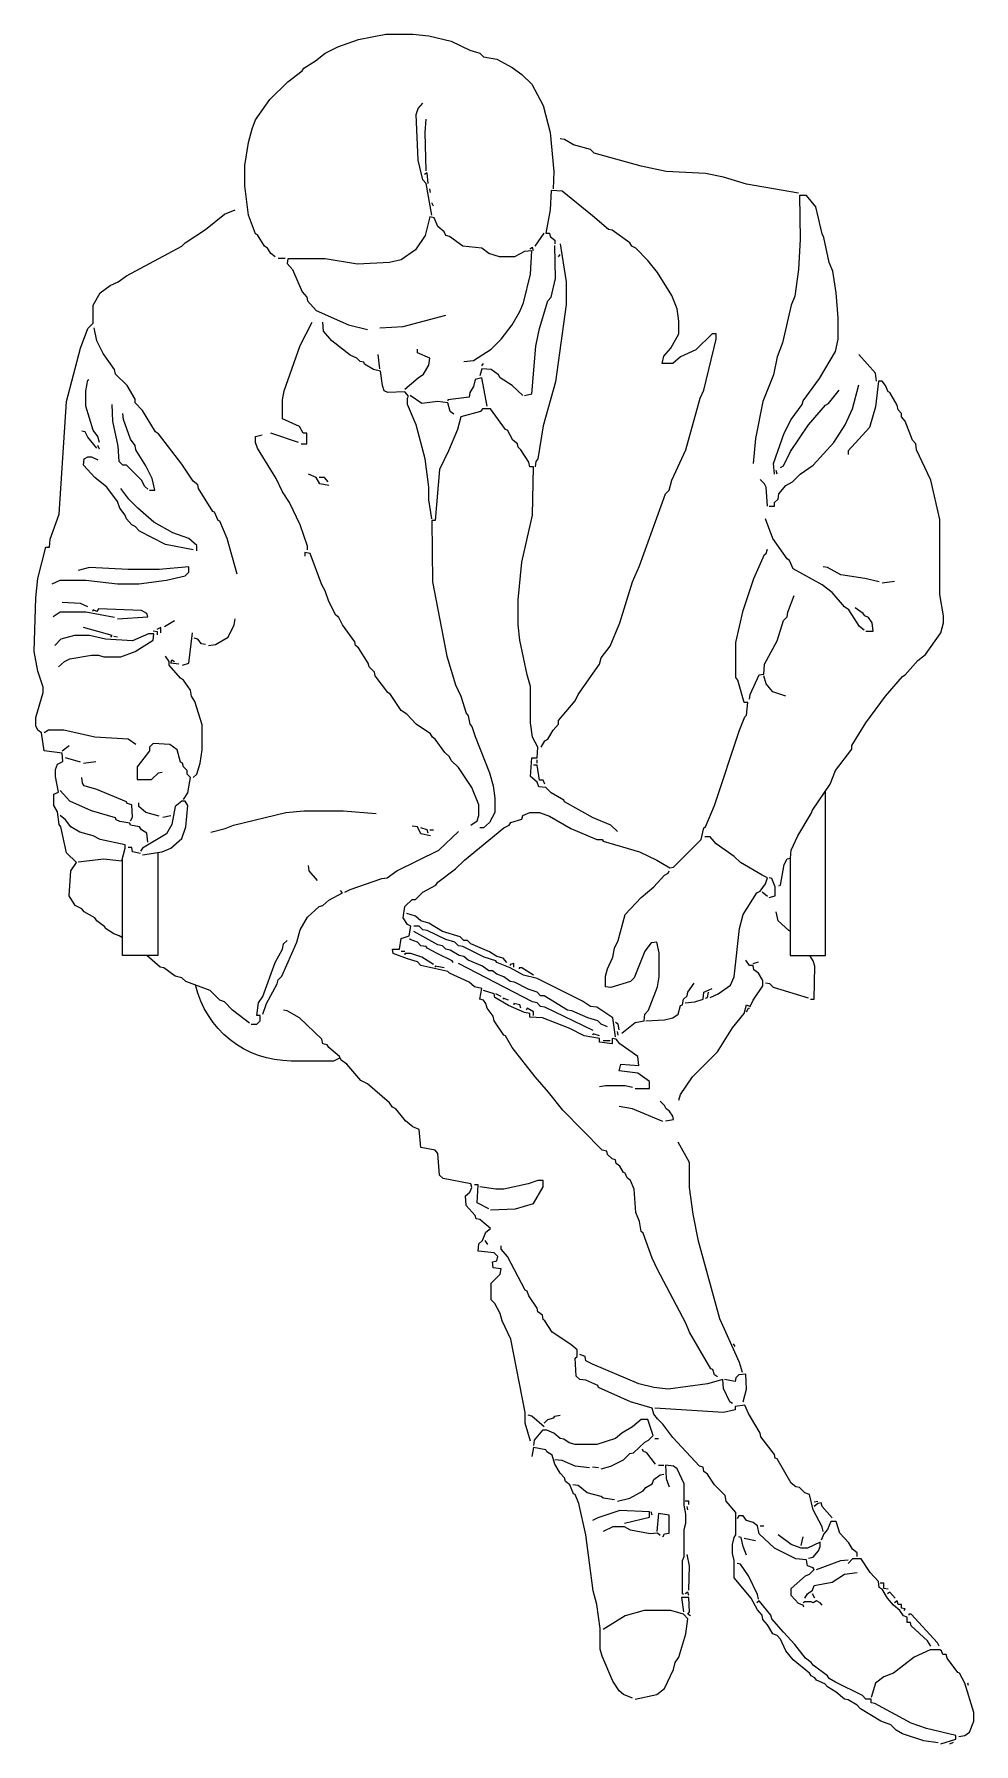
# Model space of a CAD drawing. Extents: x -31 to 35, y -71 to 50.
import ezdxf

# ---------------------------------------------------------------- set-up
doc = ezdxf.new("R2010")
doc.units = 0
doc.header["$LTSCALE"] = 70
doc.header["$MEASUREMENT"] = 0
doc.layers.get('0').update_dxf_attribs({"linetype": 'CONTINUOUS'})
doc.layers.add('7', color=7, linetype='CONTINUOUS')

msp = doc.modelspace()

# ---------------------------------------------------------------- linework, layer by layer
for points in [[(22.349, -8.191), (22.349, -15.113), (24.849, -15.113), (24.849, -3.407)], [(-22.651, -15.113), (-25.151, -15.113), (-25.151, -8.293)], [(-22.651, -7.775), (-22.651, -15.113)], [(-9.674, -22.375), (-10.151, -22.613)]]:
    msp.add_lwpolyline(points)
msp.add_lwpolyline([(-10.151, -22.613), (-13.151, -22.613, -0.3486906), (-19.969, -17.201)], format="xyb")
at = {"layer": '7', "linetype": 'Continuous'}
for points in [[(-14.291, 34.605), (-14.596, 34.859), (-14.85, 35.24), (-15.053, 35.367), (-15.562, 36.18), (-15.689, 36.256), (-16.197, 37.578), (-16.451, 39.66), (-16.451, 41.109), (-16.197, 42.76), (-15.943, 43.726), (-15.689, 44.361), (-14.672, 45.809), (-13.402, 47.08), (-12.385, 47.842), (-12.258, 48.045), (-11.42, 48.554), (-10.734, 49.113), (-9.844, 49.57), (-8.371, 50.078), (-6.414, 50.459), (-4.508, 50.459), (-3.365, 50.332), (-1.764, 49.951), (-0.443, 49.316), (0.269, 49.113), (0.523, 48.859), (1.463, 48.681), (2.556, 48.096), (3.242, 47.588), (3.953, 46.902), (4.766, 45.377), (5.275, 43.472), (5.529, 40.677), (5.478, 39.457)], [(22.935, 39.152), (19.25, 39.787), (17.598, 40.295), (16.328, 40.55), (13.533, 40.677), (11.754, 41.058), (8.4, 41.998), (8.146, 42.252), (6.926, 42.582), (6.291, 42.963), (5.986, 43.014)], [(-3.416, 39.838), (-3.492, 40.6), (-3.67, 40.473)], [(-3.238, 39.203), (-3.289, 39.457)], [(4.639, -0.283), (4.893, 0.174), (5.097, 0.301), (5.478, 0.936), (5.859, 1.368), (5.859, 1.622), (7.053, 3.02), (7.257, 3.477), (8.781, 5.637), (8.908, 6.069), (9.543, 6.908), (10.23, 8.559), (11.119, 11.481), (11.627, 12.625), (13.482, 17.758), (13.736, 18.012), (13.914, 18.723), (14.93, 20.883), (15.947, 24.568), (16.201, 25.127), (17.09, 28.76), (17.09, 29.141), (16.785, 29.141), (15.642, 27.998), (14.549, 27.49), (13.99, 27.032), (13.228, 27.032), (13.355, 27.541), (13.863, 28.125), (14.422, 29.141), (14.422, 30.031), (14.295, 30.92), (13.914, 31.86), (12.898, 33.512), (12.211, 34.35), (11.373, 35.24), (11.068, 35.367), (10.941, 35.621), (9.67, 36.51), (9.416, 36.561), (8.273, 37.527), (6.113, 39.279), (5.351, 39.33), (5.275, 37.959), (4.97, 36.307), (5.224, 36.307), (5.275, 36.053), (5.605, 35.799), (5.605, 35.545)], [(21.232, 19.155), (21.156, 19.918), (21.918, 22.077), (22.426, 23.043), (23.189, 24.11), (23.265, 24.364), (24.434, 25.965), (25.577, 27.871), (25.755, 28.76), (25.755, 30.285), (25.628, 32.064), (25.374, 33.588), (25.12, 34.223), (24.739, 36.002), (24.612, 36.256), (24.18, 38.162), (23.519, 38.975), (23.011, 38.975), (23.062, 35.875), (22.935, 33.715), (22.68, 31.809), (22.426, 31.174), (21.791, 28.506), (21.41, 27.49), (21.156, 26.219), (20.394, 24.314), (19.885, 21.696), (19.707, 19.918)], [(-25.151, -13.852), (-25.395, -13.7), (-25.776, -13.573), (-26.361, -13.192), (-26.412, -13.065), (-26.996, -12.633), (-27.123, -12.429), (-27.885, -11.997), (-28.063, -11.794), (-28.521, -11.54), (-28.953, -10.854), (-28.826, -9.075), (-28.445, -8.491), (-29.156, -7.805), (-29.537, -5.95), (-29.664, -5.772), (-29.791, -4.883), (-30.045, -4.425), (-30.045, -3.612), (-29.715, -3.485), (-29.918, -2.367), (-29.918, -1.859), (-29.791, -1.478), (-29.41, -1.3), (-29.461, -0.715), (-30.731, -0.537), (-30.935, 0.733), (-31.189, 0.936), (-31.316, 1.241), (-31.316, 1.826), (-30.808, 3.604), (-30.808, 3.986), (-31.189, 5.129), (-31.443, 6.527), (-31.316, 10.338), (-31.189, 11.736), (-30.604, 13.946), (-30.35, 13.946), (-30.299, 14.531), (-29.664, 16.309), (-29.156, 24.314), (-28.14, 28.125), (-27.631, 29.523), (-27.25, 29.904), (-27.25, 31.174), (-26.742, 32.064), (-26.031, 32.572), (-25.472, 32.826), (-24.887, 33.258), (-20.949, 35.367), (-20.694, 35.621), (-19.246, 36.561), (-17.899, 37.654), (-17.137, 37.959)], [(-3.035, 38.213), (-3.162, 38.467)], [(4.08, 35.037), (4.004, 35.291), (3.826, 35.164)], [(4.207, 35.367), (4.843, 36.307)], [(-14.088, 34.528), (-13.58, 34.528)], [(5.859, 34.605), (5.986, 34.782)], [(-17.01, 12.04), (-17.721, 14.581), (-18.23, 15.801), (-18.357, 15.852), (-18.611, 16.436), (-18.738, 16.487), (-19.754, 18.139), (-19.805, 18.393), (-20.135, 18.647), (-20.949, 19.867), (-22.6, 22.027), (-22.803, 22.154), (-23.744, 23.678), (-24.252, 24.237), (-24.252, 24.491), (-24.836, 25.457), (-25.649, 26.27), (-25.726, 26.6), (-26.539, 27.744), (-26.996, 28.633), (-27.174, 29.573)], [(-12.436, 21.315), (-12.055, 21.315), (-12.055, 22.077), (-12.309, 22.077), (-12.563, 22.535), (-13.783, 23.094), (-13.783, 24.441), (-13.656, 25.076), (-12.512, 28.303), (-11.674, 29.955)], [(-6.846, 26.651), (-6.973, 27.668)], [(0.396, 26.855), (0.523, 27.032)], [(28.499, 25.762), (28.423, 26.346), (27.229, 27.668)], [(21.537, -10.142), (21.664, -10.092), (21.918, -8.618), (22.121, -8.237), (22.375, -8.186), (22.426, -7.601), (22.884, -6.585), (23.849, -5.01), (23.925, -4.756), (25.196, -2.901), (25.577, -1.935), (26.721, -0.41), (26.721, -0.156), (27.737, 1.445), (29.135, 3.35), (30.329, 4.748), (30.532, 4.875), (31.421, 5.891), (31.98, 6.323), (33.073, 7.848), (33.251, 8.559), (33.251, 9.068), (32.997, 10.592), (32.997, 15.928), (32.362, 18.723), (31.345, 20.883), (31.294, 21.315), (31.04, 21.569), (30.532, 22.916), (30.278, 23.221), (30.278, 23.475), (30.024, 23.729), (29.948, 24.059), (29.439, 24.949), (29.312, 25), (29.135, 25.457), (28.88, 25.762), (28.626, 25.762), (28.423, 23.932), (27.991, 22.459), (26.466, 20.807), (26.466, 20.553)], [(-12.004, 13.768), (-12.004, 14.022), (-12.512, 15.547), (-13.275, 17.122), (-13.783, 17.885), (-14.215, 18.85), (-15.562, 21.01), (-15.689, 21.391), (-15.689, 21.823), (-15.231, 21.95)], [(20.724, 16.868), (20.648, 18.215), (20.521, 18.469), (20.216, 18.774)], [(21.41, 19.155), (21.359, 19.409)], [(-0.366, -5.823), (0.066, -5.518), (0.193, -5.137), (0.193, -4.374), (-0.316, -3.155), (-1.256, -1.732), (-1.764, -1.224), (-1.891, -0.969), (-2.221, -0.665), (-2.907, 0.301), (-3.111, 0.428), (-3.238, 0.682), (-4.254, 1.368), (-4.94, 2.08), (-5.321, 2.334), (-6.084, 3.477), (-6.287, 3.604), (-7.176, 4.799), (-7.227, 5.053), (-7.608, 5.434), (-7.685, 5.688), (-8.371, 6.781), (-8.574, 6.958), (-8.625, 7.213), (-9.514, 8.432), (-9.768, 8.94), (-9.971, 9.118), (-10.48, 10.084), (-10.734, 10.846), (-10.988, 11.278), (-11.801, 13.514), (-12.182, 13.565), (-12.182, 13.311)], [(28.88, 11.405), (29.77, 11.532)], [(-27.631, 9.703), (-28.14, 9.957), (-29.461, 10.008)], [(-22.168, 8.305), (-21.457, 8.737)], [(-19.043, 6.958), (-18.535, 7.035), (-17.645, 7.543), (-17.213, 8.432), (-17.137, 8.864)], [(-22.676, 7.721), (-22.676, 7.924), (-22.981, 7.975)], [(-22.422, 7.848), (-22.422, 8.229), (-22.727, 8.102)], [(-20.898, 5.561), (-20.44, 5.688), (-20.186, 7.848)], [(-19.246, 7.035), (-19.551, 7.086), (-19.805, 7.416), (-20.059, 7.467)], [(-20.135, -2.443), (-19.881, -2.189), (-19.627, -1.427), (-19.5, -0.461), (-19.5, 1.317), (-20.008, 2.969), (-20.262, 3.35), (-20.313, 3.782), (-20.822, 4.494), (-21.025, 4.621), (-21.838, 5.561), (-21.838, 5.815), (-22.092, 6.196)], [(-21.152, 5.637), (-21.711, 5.688), (-21.66, 5.942), (-21.457, 5.815)], [(22.045, 3.35), (21.105, 3.655), (20.648, 4.24), (20.47, 4.799)], [(-24.201, -0.08), (-24.76, 0.301), (-27.123, 0.428), (-29.334, 0.936), (-30.426, 0.936), (-30.731, 0.733)], [(-29.461, -0.537), (-28.953, -0.156)], [(-28.14, -1.351), (-29.207, -1.046)], [(-20.822, -3.993), (-20.517, -3.536), (-20.313, -2.443), (-20.567, -2.189), (-20.567, -1.935), (-20.822, -1.681), (-20.898, -1.427), (-21.025, -1.351), (-21.279, -0.461), (-21.787, -0.08), (-22.981, -0.029), (-23.235, -0.283), (-23.235, -0.537), (-24.125, -1.681), (-24.125, -2.57), (-23.108, -2.57), (-22.6, -2.113), (-22.346, -2.062)], [(4.334, -1.427), (4.334, -1.173)], [(-27.936, -1.427), (-27.047, -1.3)], [(4.893, -2.901), (4.766, -2.621), (4.512, -2.621), (4.334, -1.554), (4.08, -1.554)], [(-23.363, -7.042), (-23.439, -6.407), (-23.82, -6.153), (-23.947, -5.95), (-24.582, -5.823), (-24.633, -5.696), (-25.344, -5.569), (-25.599, -5.442), (-25.649, -5.315), (-27.377, -4.806), (-28.902, -4.12), (-29.588, -3.358)], [(-24.582, -5.518), (-24.455, -5.264), (-24.506, -4.374), (-24.836, -4.298), (-24.887, -4.171), (-26.996, -3.282), (-27.885, -3.028), (-28.013, -2.85), (-28.063, -2.443)], [(-22.549, -5.187), (-23.49, -4.933), (-23.998, -4.501), (-23.998, -4.247)], [(-28.317, -8.44), (-26.488, -8.237), (-25.217, -8.364), (-24.963, -7.474), (-24.963, -7.22), (-26.742, -6.839), (-27.25, -6.585), (-28.19, -6.331), (-28.826, -5.95), (-29.207, -5.442), (-29.588, -5.137)], [(-22.295, -5.264), (-21.711, -5.137)], [(-3.238, -6.585), (-3.924, -6.458), (-4.178, -5.95), (-4.559, -5.899)], [(-3.416, -6.407), (-3.492, -6.153), (-3.924, -6.026)], [(-9.336, -10.6), (-8.955, -10.397), (-6.719, -9.634), (-6.338, -9.583), (-5.652, -9.075), (-2.653, -7.601), (-1.256, -6.28)], [(-3.289, -6.153), (-3.035, -6.153)], [(16.658, -18.096), (17.217, -17.842), (18.107, -17.206), (18.361, -16.622), (18.742, -13.192), (18.996, -12.175), (19.962, -10.651), (20.216, -10.524), (20.597, -10.015), (20.724, -9.583), (20.343, -9.38), (18.818, -8.491), (18.361, -8.059), (17.09, -7.169), (16.658, -6.661), (16.277, -6.661)], [(-23.871, -7.856), (-24.455, -7.728), (-24.506, -7.424), (-24.76, -7.424)], [(10.357, -20.637), (11.322, -19.874), (11.957, -19.747), (12.008, -19.29), (12.262, -18.985), (12.898, -17.333), (13.025, -16.622), (13.025, -14.92), (12.847, -14.157), (12.466, -14.208), (12.008, -14.792), (11.246, -16.698), (10.992, -16.952), (9.594, -17.384), (9.213, -17.333), (9.213, -16.571), (9.34, -16.063), (9.721, -15.224), (9.848, -14.589), (10.102, -14.03), (10.611, -12.175), (11.754, -10.981), (12.643, -10.219), (13.406, -9.38), (13.66, -9.253), (13.736, -9.075)], [(20.851, -10.981), (21.283, -10.854), (21.283, -10.219), (21.029, -9.634), (20.851, -9.583)], [(-15.18, -19.29), (-14.926, -18.528), (-14.164, -17.13), (-14.088, -16.825), (-13.834, -16.571), (-12.767, -14.157), (-12.512, -13.268), (-12.004, -12.379), (-11.166, -11.616), (-10.912, -11.54), (-10.48, -11.159), (-9.514, -10.651), (-9.641, -10.473)], [(20.724, -10.905), (20.343, -10.6)], [(2.175, -15.606), (1.92, -15.301), (1.463, -15.174), (0.955, -14.843), (-0.366, -14.284), (-0.621, -14.03), (-0.875, -14.03), (-1.129, -13.776), (-2.399, -13.395), (-3.365, -12.81), (-3.924, -12.633), (-4.305, -12.302), (-4.94, -12.124)], [(22.349, -13.369), (22.248, -13.319), (21.486, -12.633), (21.359, -11.997)], [(9.925, -20.891), (9.721, -19.544), (8.578, -18.782), (8.146, -18.731), (7.561, -18.35), (4.334, -16.749), (3.369, -16.495), (2.429, -15.987), (1.463, -15.606), (1.412, -15.479), (0.574, -15.224), (-0.951, -14.462), (-1.256, -14.411), (-1.51, -14.157), (-2.145, -13.954), (-3.492, -13.319), (-3.797, -13.268), (-4.051, -13.014), (-4.432, -13.014)], [(-15.994, -20.002), (-15.612, -20.002), (-15.358, -19.747), (-15.358, -19.366), (-15.612, -19.366), (-15.485, -18.477), (-15.18, -18.02), (-14.291, -15.606), (-13.783, -14.665), (-13.707, -14.284), (-13.453, -14.03)], [(-16.121, -19.925), (-17.34, -18.985), (-17.899, -18.401), (-18.23, -18.274), (-18.916, -17.588), (-20.644, -16.952), (-20.949, -16.698), (-21.406, -16.571), (-22.219, -15.987), (-22.473, -15.936), (-23.43, -15.113)], [(-5.321, -14.792), (-5.067, -14.792)], [(2.683, -15.936), (2.683, -15.682), (2.429, -15.733), (2.429, -15.809)], [(14.422, -25.388), (14.549, -25.007), (15.388, -23.737), (17.166, -21.958), (18.234, -20.256), (19.072, -19.239), (19.25, -18.604), (19.504, -18.731), (19.707, -18.274), (20.394, -17.257), (20.394, -16.876), (20.089, -16.368), (19.758, -16.114), (19.707, -15.809), (19.453, -15.809), (19.199, -15.428)], [(19.707, -15.682), (20.089, -15.555)], [(23.798, -18.223), (24.053, -18.223), (24.103, -15.86), (23.976, -15.479), (23.734, -15.113)], [(-2.272, -15.987), (-2.907, -15.86), (-2.907, -15.936)], [(4.08, -16.495), (3.242, -15.987), (3.064, -15.987), (3.064, -16.063)], [(1.793, -18.02), (1.412, -17.842)], [(2.302, -18.274), (1.92, -18.147), (1.92, -18.223)], [(12.084, -19.747), (13.406, -19.671), (13.99, -19.544), (14.371, -19.29), (14.549, -18.655), (14.676, -18.604), (14.752, -18.223), (15.007, -17.969), (15.057, -17.715), (15.515, -17.079)], [(14.88, -18.477), (15.566, -18.401), (16.15, -18.223), (16.201, -17.715), (16.785, -17.461)], [(16.328, -18.147), (16.455, -18.096), (16.531, -17.715)], [(23.646, -18.147), (21.156, -17.384), (20.902, -17.13), (20.597, -17.079)], [(3.877, -49.655), (3.496, -48.384), (3.496, -47.622), (2.479, -42.413), (1.844, -41.092), (1.717, -40.584), (1.336, -39.872), (1.082, -39.618), (1.082, -38.424), (1.717, -37.789), (1.793, -37.407), (1.209, -37.331), (1.158, -36.899), (1.463, -36.823), (1.539, -36.518), (1.285, -36.264), (0.142, -36.137), (0.193, -35.629), (0.447, -35.375), (0.701, -34.79), (1.031, -34.536), (0.269, -33.901), (0.015, -33.85), (-0.062, -33.596), (-0.697, -32.884), (-0.748, -32.198), (-0.443, -31.944), (-0.316, -31.614), (-0.366, -31.36), (-2.348, -30.979), (-2.603, -30.725), (-2.73, -29.2), (-2.907, -28.946), (-3.924, -28.768), (-4.051, -27.497), (-4.508, -27.294), (-5.016, -26.862), (-5.703, -26.024), (-5.957, -25.897), (-6.16, -25.592), (-7.735, -24.245), (-8.193, -23.991), (-9.209, -22.847), (-9.59, -22.543), (-9.717, -22.288), (-10.48, -21.653), (-10.607, -21.45), (-10.912, -21.399), (-10.988, -21.069), (-12.563, -19.544), (-13.453, -19.036), (-13.707, -18.985)], [(3.191, -18.858), (3.115, -18.604), (2.683, -18.528), (2.683, -18.604)], [(4.08, -19.366), (4.08, -19.112), (3.623, -18.858), (3.572, -18.985)], [(19.25, -19.112), (19.377, -18.858), (19.453, -18.858)], [(10.179, -20.383), (10.102, -20.002), (9.925, -19.874)], [(10.102, -20.764), (10.052, -20.51)], [(8.781, -20.815), (8.324, -20.688), (8.273, -20.764)], [(9.035, -21.145), (9.543, -21.145)], [(13.482, -26.862), (14.041, -26.786), (13.99, -26.532), (13.736, -26.151), (13.533, -26.024), (13.406, -25.77), (13.101, -25.465)], [(18.945, -44.776), (18.742, -44.065), (17.344, -40.965), (15.82, -35.425), (15.439, -33.52), (15.184, -31.614), (15.184, -29.835), (14.371, -28.387)], [(0.904, -33.138), (0.066, -32.707), (0.142, -31.436), (-0.112, -31.436)], [(0.828, -35.679), (0.65, -35.375)], [(32.87, -71.126), (31.853, -70.999), (30.329, -70.491), (29.897, -70.237), (29.516, -69.856), (28.804, -69.602), (27.356, -68.712), (27.102, -68.458), (26.466, -68.077), (26.212, -68.026), (25.628, -67.518), (24.993, -67.137), (24.815, -66.934), (24.23, -66.68), (24.103, -66.502), (23.849, -66.375), (23.722, -66.171), (22.553, -65.231), (22.045, -64.596), (21.664, -63.758), (21.41, -63.503), (21.105, -63.376), (20.724, -62.741), (20.394, -62.36), (20.343, -62.055), (20.012, -61.674), (19.58, -60.835), (18.361, -59.387), (18.361, -58.167), (18.234, -57.659), (18.234, -57.024), (18.361, -56.516), (18.488, -56.338), (18.488, -54.737), (17.802, -53.924), (17.725, -53.543), (16.963, -52.78), (16.455, -52.018), (16.201, -51.815), (16.15, -51.51), (15.896, -51.434), (13.99, -49.401), (13.279, -48.461), (12.898, -48.08), (12.643, -47.749), (12.516, -47.317), (10.992, -46.86), (8.705, -45.843), (8.654, -45.716), (7.816, -45.335), (7.384, -45.284), (7.129, -45.03), (7.053, -43.76), (7.18, -43.633), (7.18, -43.175), (6.748, -42.794), (5.402, -41.905), (4.893, -41.092), (4.766, -41.016), (4.716, -40.711), (4.385, -40.457), (4.334, -40.202), (3.75, -39.313), (3.623, -38.983), (3.496, -38.932), (2.225, -36.518), (1.793, -36.01), (1.793, -35.756)], [(18.437, -42.921), (18.31, -42.743)], [(18.996, -46.86), (19.25, -45.971), (19.199, -44.903), (18.691, -44.954), (18.488, -45.157), (18.437, -45.412), (17.675, -45.284)], [(24.688, -56.084), (24.612, -55.753), (23.976, -54.559), (23.722, -53.466), (23.392, -53.339), (23.011, -52.958), (22.757, -52.907), (22.426, -52.653), (21.41, -50.925), (21.283, -50.875), (21.232, -50.621), (20.266, -49.35), (20.216, -49.096), (19.377, -47.698), (19.123, -47.114), (18.437, -47.19), (18.437, -47.444), (17.598, -47.622), (12.72, -47.317)], [(4.843, -48.639), (3.953, -47.876), (3.699, -47.825)], [(4.843, -48.384), (5.097, -48.13), (5.529, -48.003), (5.605, -47.876), (5.986, -47.825)], [(12.72, -49.477), (12.974, -49.477)], [(11.119, -67.95), (10.484, -67.696), (10.179, -67.442), (9.721, -66.756), (8.959, -64.977), (8.832, -64.469), (8.832, -62.995), (8.578, -61.293), (8.324, -60.327), (7.816, -56.338), (7.307, -54.102), (7.053, -53.466), (6.926, -53.416), (6.672, -52.78), (6.367, -52.526), (6.291, -52.272), (5.986, -51.942), (5.605, -51.307), (5.402, -50.671), (5.02, -50.417), (4.97, -50.29), (4.08, -50.112), (3.953, -50.748)], [(8.07, -51.561), (7.053, -51.434), (6.113, -51.053), (5.605, -51.002)], [(12.771, -51.307), (12.135, -50.494), (11.881, -50.366), (11.83, -50.239)], [(8.705, -51.561), (8.273, -51.51)], [(10.052, -53.924), (10.941, -53.721), (11.881, -53.212), (12.084, -52.958), (12.516, -52.704), (12.643, -52.399), (13.101, -52.069), (13.355, -52.018)], [(12.974, -51.383), (13.355, -51.383)], [(14.752, -60.581), (14.676, -60.53), (14.676, -58.167), (14.803, -57.862), (14.803, -55.957), (14.93, -55.499), (14.93, -54.864), (14.803, -54.229), (14.803, -52.704), (14.295, -51.637), (14.041, -51.434), (13.482, -51.383), (13.533, -52.323), (13.736, -52.907)], [(9.848, -53.848), (9.035, -53.721), (8.908, -53.594), (7.892, -53.339), (7.257, -52.831), (6.875, -52.78)], [(15.134, -54.178), (15.134, -53.924), (14.88, -53.924)], [(15.057, -54.559), (15.007, -54.305)], [(24.053, -53.975), (24.307, -53.924)], [(25.323, -55.118), (24.612, -54.305), (24.561, -54.051), (24.307, -54.102), (24.053, -54.305)], [(20.216, -55.703), (20.47, -55.703)], [(27.102, -57.862), (27.102, -57.608), (26.771, -57.354), (26.517, -56.897), (25.882, -56.211), (25.628, -55.372), (25.247, -55.372), (24.993, -55.957), (24.739, -56.262), (24.561, -56.719)], [(19.25, -57.786), (18.996, -57.151), (18.869, -56.516), (18.691, -56.465)], [(19.885, -56.77), (19.072, -56.592)], [(23.138, -57.1), (23.265, -56.465)], [(15.134, -60.276), (15.184, -58.548), (15.007, -57.735)], [(20.089, -60.912), (20.012, -60.581), (19.377, -59.26), (18.818, -58.421), (18.564, -58.371)], [(32.362, -64.266), (32.108, -63.885), (30.964, -62.817), (30.913, -62.563), (30.659, -62.563), (30.659, -62.182), (30.405, -62.106), (30.151, -61.725), (29.694, -61.344), (29.262, -60.835), (28.88, -60.2), (28.677, -60.073), (28.626, -59.641), (28.042, -59.006), (27.407, -58.04), (26.771, -58.04), (26.466, -58.371)], [(15.261, -62.106), (15.057, -61.979), (15.184, -61.801), (15.134, -60.785), (14.625, -60.785), (14.752, -61.801)], [(15.134, -60.658), (15.057, -60.403), (14.88, -60.53)], [(29.312, -60.2), (29.007, -60.149), (29.007, -59.768), (28.753, -59.768)], [(29.821, -60.835), (29.439, -60.403), (29.262, -60.53)], [(11.322, -68.026), (12.847, -67.696), (13.406, -67.264), (14.041, -65.917), (14.168, -65.409), (14.422, -65.028), (14.93, -63.376), (15.057, -62.309), (14.752, -61.979), (13.863, -61.725), (11.957, -61.725), (10.611, -62.106), (9.035, -63.071)], [(30.456, -61.725), (30.532, -61.598), (30.278, -61.547), (30.278, -61.293), (30.024, -61.293), (29.948, -61.039), (29.77, -61.166)], [(32.946, -64.266), (32.819, -64.012), (30.964, -61.979), (30.786, -61.979), (30.786, -62.055)], [(35.03, -67.061), (34.979, -66.883)], [(33.708, -71.203), (33.962, -71.076)]]:
    msp.add_lwpolyline(points, dxfattribs=at)
at = {"layer": '7', "color": 5, "linetype": 'Continuous'}
for points in [[(-3.162, 37.578), (-3.543, 39.838), (-3.797, 40.092), (-4.127, 41.49), (-4.254, 44.742), (-4.127, 45.174), (-3.797, 45.555)], [(-3.543, 40.727), (-3.619, 43.472), (-3.543, 44.412)], [(-0.875, 27.159), (-0.189, 27.236), (1.082, 28.049), (1.793, 28.76), (2.556, 29.777), (3.115, 30.717), (3.369, 31.352), (3.877, 33.385), (3.953, 35.037), (3.445, 34.986), (2.734, 34.605), (1.666, 34.605), (0.904, 34.859), (0.396, 35.24), (-0.951, 35.367), (-1.891, 36.053), (-2.145, 36.129), (-2.272, 36.383), (-2.73, 36.764), (-2.984, 37.4), (-3.289, 37.45), (-3.619, 36.129), (-4.305, 35.113), (-5.321, 34.401), (-6.16, 34.223), (-8.447, 34.096), (-10.734, 34.478), (-13.402, 34.478), (-13.453, 34.147), (-13.071, 33.715), (-12.385, 32.114), (-12.055, 31.733), (-12.004, 31.479), (-11.369, 30.793), (-9.082, 29.777), (-7.735, 29.446)], [(3.445, 24.745), (3.953, 24.873), (4.258, 28.252), (4.512, 29.523), (5.097, 31.479), (5.351, 31.733), (5.656, 33.08), (5.605, 35.418)], [(5.986, 35.545), (6.418, 32.826), (6.418, 31.225), (5.656, 25.711), (4.766, 22.586), (4.385, 20.248), (4.258, 20.045), (4.207, 19.663)], [(-6.846, 29.573), (-5.194, 29.65), (-2.145, 30.463)], [(-3.162, 15.979), (-3.365, 17.326), (-3.365, 18.215), (-3.619, 20.248), (-4.254, 22.662), (-4.889, 24.11), (-4.889, 24.568), (-4.813, 24.695), (-5.067, 25), (-6.287, 24.949), (-6.541, 25.076), (-6.668, 25.457), (-6.795, 26.473), (-7.303, 26.6), (-7.939, 26.982), (-7.989, 27.109), (-8.244, 27.159), (-8.498, 27.414), (-8.955, 27.617), (-10.276, 28.633), (-10.861, 29.319), (-10.912, 29.955)], [(-5.067, 25.203), (-4.127, 26.016), (-3.746, 26.27), (-3.365, 26.905), (-3.289, 27.414), (-4.178, 27.795), (-4.178, 28.049)], [(-26.793, 21.391), (-26.92, 21.823), (-27.25, 22.281), (-27.758, 23.983), (-27.758, 25.076), (-27.631, 25.838), (-27.555, 25.889)], [(0.777, 23.983), (0.396, 26.016), (-0.062, 25.889), (-0.189, 25.381), (-0.443, 24.949), (-0.494, 24.618), (-2.018, 24.441), (-2.018, 24.364)], [(3.318, 24.745), (2.556, 25.457), (1.717, 26.016), (1.59, 26.219), (1.082, 26.6), (0.396, 26.651), (0.269, 26.143)], [(-1.586, 23.424), (-1.84, 23.602), (-2.018, 24.237), (-2.73, 24.314), (-3.873, 24.186), (-4.686, 24.745)], [(20.851, 16.868), (21.232, 16.868), (21.232, 17.122), (21.486, 17.377), (21.537, 17.758), (22.045, 18.342), (22.503, 18.596), (23.062, 19.155), (23.976, 19.791), (25.45, 21.391), (26.263, 22.662), (26.771, 23.805), (27.229, 25.508)], [(21.664, 19.613), (21.867, 19.74), (22.375, 20.756), (23.646, 22.662), (24.866, 24.059), (25.069, 24.186), (25.831, 25.127)], [(-23.363, 18.088), (-23.566, 18.266), (-23.82, 18.723), (-24.887, 19.791), (-25.141, 19.791), (-25.395, 20.045), (-25.472, 21.137), (-25.853, 22.916), (-25.904, 24.11)], [(-23.235, 18.012), (-22.854, 18.012), (-23.058, 18.85), (-23.49, 19.74), (-24.201, 20.883), (-24.252, 21.188), (-24.582, 21.645), (-25.09, 23.043), (-25.141, 23.475)], [(10.052, -6.28), (9.594, -5.823), (8.324, -5.315), (6.291, -4.171), (6.24, -4.044), (5.351, -3.536), (4.97, -3.155), (4.461, -3.104), (4.334, -2.774), (3.877, -2.367), (3.953, -1.046), (4.334, -1.046), (4.385, -0.283), (4.004, 0.428), (3.877, 1.445), (3.877, 4.036), (3.623, 4.875), (3.115, 7.34), (2.988, 8.432), (2.988, 10.211), (3.242, 12.879), (4.004, 16.233), (4.08, 19.663), (3.826, 19.663), (3.75, 19.994), (3.191, 20.883), (2.988, 21.061), (2.937, 21.315), (2.607, 21.569), (2.225, 22.281), (2.098, 22.332), (1.031, 23.805), (0.447, 23.805), (0.32, 23.602), (-1.078, 23.221), (-1.332, 22.332), (-1.967, 20.807), (-2.603, 19.486), (-2.907, 15.852), (-3.162, 15.852), (-3.111, 11.481), (-2.094, 6.196), (-1.459, 4.163), (-1.078, 3.35), (-0.697, 2.131), (-0.57, 1.953), (-0.443, 1.368), (-0.316, 1.19), (-0.062, 0.479), (0.955, -2.113), (1.209, -3.028), (1.336, -3.917), (1.336, -4.933), (0.955, -5.645), (0.523, -6.026), (0.269, -6.026)], [(-26.996, 21.01), (-27.631, 21.773), (-27.809, 22.154), (-28.063, 22.204)], [(-12.639, 21.391), (-14.596, 22.077)], [(-26.793, 20.934), (-26.92, 21.188)], [(-20.135, 13.768), (-22.092, 14.15), (-23.947, 15.09), (-24.252, 15.42), (-24.506, 15.547), (-24.887, 15.979), (-24.963, 16.233), (-25.344, 16.741), (-25.522, 17.199), (-26.285, 18.215), (-27.123, 18.901), (-27.936, 19.791), (-27.885, 20.248), (-27.631, 20.375), (-27.377, 20.375), (-26.92, 20.172)], [(-10.48, 18.342), (-11.115, 18.469), (-11.369, 18.901), (-11.928, 19.155)], [(-10.53, 18.596), (-10.785, 18.901), (-11.166, 18.901)], [(-19.881, 13.692), (-19.881, 14.073), (-20.44, 14.581), (-21.584, 14.963), (-22.931, 15.725), (-24.074, 16.741), (-24.709, 17.377), (-25.268, 18.139)], [(27.61, 8.051), (27.28, 8.305), (26.517, 9.499), (26.212, 9.703), (25.323, 10.719), (24.612, 11.278), (22.553, 12.422), (22.299, 13.006), (22.121, 13.133), (21.105, 14.581), (20.597, 15.979)], [(17.166, -45.081), (16.963, -44.954), (16.836, -44.573), (16.709, -44.522), (15.184, -41.905), (14.93, -41.27), (12.898, -37.458), (12.516, -36.645), (11.881, -34.866), (11.754, -34.739), (11.627, -34.028), (11.373, -33.393), (11.246, -31.741), (10.992, -31.106), (10.738, -30.928), (10.611, -30.597), (10.484, -30.547), (10.23, -30.089), (9.975, -29.911), (9.925, -29.657), (9.67, -29.581), (9.34, -29.276), (9.289, -29.022), (8.959, -28.946), (6.164, -26.1), (5.148, -24.829), (4.207, -23.737), (2.556, -21.653), (2.098, -20.815), (1.971, -20.764), (1.285, -19.747), (1.209, -19.417), (0.777, -18.858), (0.701, -18.528), (0.523, -18.274), (0.269, -18.223), (0.396, -17.461), (-0.112, -17.333), (-0.494, -17.003), (-1.891, -16.368), (-2.018, -16.241), (-3.924, -15.809), (-4.178, -15.555), (-4.889, -15.351), (-5.906, -14.97), (-5.957, -14.665), (-5.448, -14.665), (-5.321, -13.903), (-4.762, -13.7), (-4.635, -13.014), (-4.889, -12.887), (-5.194, -12.429), (-5.067, -11.616), (-4.559, -11.108), (-4.305, -11.108), (-3.797, -10.6), (-2.857, -10.092), (-2.73, -9.888), (-1.459, -8.948), (-0.824, -8.313), (1.971, -6.026), (2.352, -5.823), (2.479, -5.645), (3.242, -5.391), (3.318, -5.137), (3.826, -4.933), (4.512, -4.933), (5.224, -5.187), (6.748, -6.077), (8.578, -6.839), (8.959, -6.839), (9.035, -6.966), (11.627, -7.728), (12.847, -8.313), (13.787, -8.872), (14.041, -8.821), (16.023, -6.839), (16.201, -6.026), (16.328, -5.95), (16.963, -4.425), (18.742, 0.936), (19.123, 1.876), (19.25, 2.004), (19.326, 2.893), (19.072, 2.893), (18.615, 4.494), (18.488, 4.672), (18.488, 7.162), (18.996, 9.449), (19.758, 11.736), (20.521, 13.438), (20.648, 13.514), (20.724, 13.819)], [(-30.172, 11.354), (-29.588, 11.609), (-27.758, 11.609), (-25.522, 11.354), (-23.998, 11.354), (-22.041, 11.609), (-20.694, 11.913), (-20.44, 12.168), (-20.44, 12.549), (-22.549, 12.371), (-24.76, 12.371), (-27.504, 12.498), (-28.317, 12.295)], [(28.677, 11.481), (27.661, 11.736), (25.958, 11.99), (24.993, 12.498), (24.688, 12.549)], [(19.453, 3.147), (19.504, 3.477), (20.139, 4.875), (20.47, 4.926), (20.521, 5.637), (21.41, 7.289), (21.867, 8.737), (22.121, 8.991), (22.172, 9.322), (22.63, 10.516)], [(-25.726, 8.94), (-27.758, 9.322), (-29.588, 9.322), (-30.096, 8.991)], [(-25.522, 8.864), (-23.363, 8.991), (-23.439, 9.245), (-23.82, 9.449), (-26.869, 9.576), (-26.996, 9.372), (-27.25, 9.499), (-27.301, 9.372)], [(27.737, 7.975), (28.245, 7.975), (28.169, 8.559), (27.915, 8.94), (27.661, 9.068), (27.534, 9.245), (26.975, 9.627)], [(-29.715, 5.434), (-29.283, 5.815), (-28.902, 6.018), (-27.377, 6.272), (-26.869, 6.272), (-26.488, 6.145), (-25.268, 6.145), (-24.252, 6.527), (-22.981, 7.34), (-22.931, 7.797), (-23.312, 7.797), (-24.455, 7.289), (-26.361, 7.416), (-27.504, 7.67), (-28.572, 7.67), (-29.537, 7.416), (-29.969, 6.958)], [(-25.98, 7.543), (-25.904, 7.67), (-27.936, 8.229)], [(-25.522, 7.543), (-25.776, 7.594)], [(-23.744, -7.932), (-22.346, -7.728), (-21.711, -7.474), (-20.949, -6.788), (-20.644, -5.95), (-20.517, -4.425), (-20.694, -4.12), (-20.949, -4.12), (-21.406, -4.501), (-21.66, -5.772), (-22.041, -6.458), (-23.744, -7.474), (-23.871, -7.678)], [(-18.865, -6.331), (-17.849, -6.077), (-17.264, -5.823), (-13.529, -4.933), (-12.258, -4.806), (-9.463, -4.806), (-7.1, -5.01)], [(-11.293, -9.761), (-11.877, -9.075), (-11.928, -8.694)], [(-1.637, -15.606), (-1.713, -15.479), (-2.78, -14.97), (-3.492, -14.589), (-3.543, -14.462), (-3.924, -14.411), (-4.178, -14.157), (-4.686, -13.954), (-4.686, -13.903)], [(9.34, -20.179), (8.908, -20.002), (8.654, -19.747), (7.943, -19.544), (6.799, -19.036), (6.494, -18.985), (4.843, -17.969), (4.588, -17.969), (4.334, -17.715), (3.699, -17.511), (2.734, -17.003), (2.429, -16.952), (1.971, -16.622), (1.463, -16.444), (1.158, -16.19), (0.904, -16.19), (0.447, -15.86), (-0.57, -15.428), (-0.875, -15.174), (-1.205, -15.097), (-1.84, -14.716), (-2.145, -14.665), (-2.399, -14.411), (-2.73, -14.335), (-4.432, -13.395)], [(-3.035, -15.733), (-3.873, -15.224), (-4.635, -14.97), (-5.067, -14.97), (-5.067, -15.047)], [(8.324, -20.433), (4.893, -18.782), (4.588, -18.731), (4.334, -18.477), (4.004, -18.401), (-1.256, -15.682)], [(11.322, -24.575), (12.339, -24.575), (12.339, -24.067), (11.5, -23.483), (10.179, -23.305), (10.306, -22.847), (11.576, -22.924), (11.5, -22.288), (10.23, -21.399), (9.975, -21.069), (9.67, -21.018), (9.67, -21.399), (8.781, -21.272), (8.781, -21.018), (7.689, -20.815), (6.672, -20.306), (4.716, -19.544), (3.826, -19.493), (3.826, -19.239), (3.445, -19.163), (2.302, -18.655), (1.336, -18.096), (1.285, -17.842), (0.523, -17.588)], [(11.119, -24.499), (10.611, -24.372), (9.213, -24.372), (8.781, -24.448)], [(13.279, -26.913), (11.119, -26.024), (10.179, -25.846)], [(1.031, -33.215), (2.81, -33.138), (4.08, -32.757), (4.766, -31.563), (4.766, -31.106), (4.385, -31.106), (3.699, -31.36), (1.971, -31.741), (1.412, -31.741), (0.269, -31.563)], [(18.234, -46.987), (18.056, -46.86), (17.598, -45.92), (17.548, -45.284), (16.455, -45.589), (13.66, -45.971), (12.643, -45.843), (11.576, -45.589), (8.273, -44.192), (7.816, -43.938), (7.765, -43.633), (7.384, -43.506)], [(8.908, -51.637), (9.594, -51.434), (10.484, -51.002), (10.941, -50.544), (11.195, -50.494), (12.008, -49.731), (12.262, -49.604), (12.593, -49.274), (12.211, -48.13), (11.754, -48.13), (11.119, -48.639), (10.357, -49.096), (9.925, -49.477), (8.578, -49.909), (7.053, -49.909), (6.621, -49.782), (6.24, -49.528), (5.986, -49.477), (5.529, -49.096), (5.02, -48.893), (4.716, -48.893), (4.131, -49.604), (4.08, -49.985)], [(10.56, -55.499), (12.339, -55.067), (12.339, -54.686), (10.23, -54.61), (8.654, -55.118), (8.273, -55.321)], [(12.516, -54.94), (12.466, -54.686)], [(13.101, -56.389), (12.898, -56.211), (12.389, -56.262), (10.992, -56.007), (10.56, -55.753), (9.721, -55.753), (9.035, -56.084)], [(13.279, -56.465), (13.406, -56.262), (13.736, -56.211), (13.736, -54.94), (12.974, -54.813), (12.847, -56.084)], [(23.316, -61.471), (23.265, -61.344), (22.935, -61.217), (22.426, -60.658), (22.426, -60.149), (23.443, -59.26), (23.722, -59.133), (24.053, -58.803), (23.976, -58.676), (23.57, -58.548), (23.519, -58.117), (22.757, -58.04), (21.232, -57.278), (20.139, -56.262), (20.012, -55.703), (19.707, -55.448), (19.25, -55.321), (18.996, -54.991), (18.691, -54.991), (18.564, -55.194)], [(23.646, -57.989), (23.976, -57.913), (24.357, -57.481), (24.485, -57.151), (24.485, -56.846), (23.57, -57.278), (23.138, -57.278), (22.426, -57.024), (21.486, -56.338)], [(24.23, -58.803), (25.958, -58.167), (26.466, -58.117)], [(23.392, -60.835), (23.57, -60.53), (23.925, -60.276), (24.053, -59.946), (25.323, -59.692), (26.212, -59.133), (27.102, -59.006)], [(24.103, -60.835), (23.925, -60.53)], [(33.073, -71.203), (34.14, -70.872), (34.14, -70.618), (32.057, -70.11), (30.964, -69.729), (28.372, -68.331), (28.118, -68.281), (28.118, -68.026), (27.737, -68.026), (27.483, -67.772), (25.577, -66.807), (25.12, -66.553), (24.993, -66.375), (23.976, -65.612), (23.849, -65.409), (23.443, -65.104), (22.68, -64.139), (21.867, -63.249), (21.029, -62.309), (20.978, -62.055), (20.139, -61.039), (19.962, -61.166)], [(24.612, -61.344), (24.485, -61.166), (24.23, -61.039), (23.976, -61.166), (23.849, -61.089), (23.392, -61.089), (23.265, -61.166)], [(34.344, -70.694), (34.776, -70.618), (35.106, -70.364), (35.411, -69.602), (35.411, -68.967), (34.776, -66.883), (34.394, -66.171), (34.267, -66.121), (33.505, -65.104), (33.454, -64.85), (33.2, -64.85), (33.124, -64.596), (32.997, -64.52), (32.311, -64.52), (31.167, -65.028), (29.694, -66.171), (29.007, -66.426), (28.423, -66.883), (28.118, -67.899)]]:
    msp.add_lwpolyline(points, dxfattribs=at)

doc.saveas('drawing.dxf')
